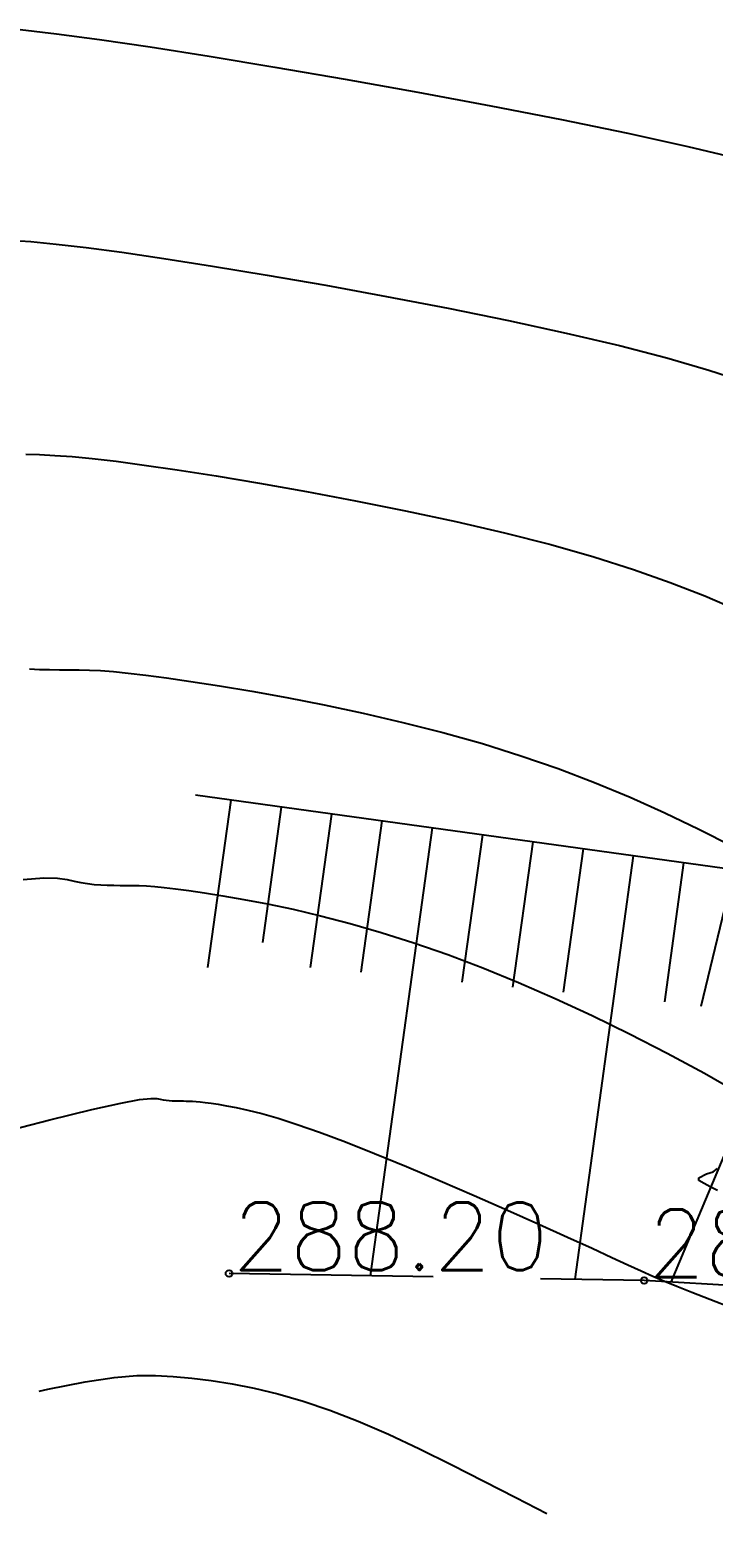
# Model space of a CAD drawing. Extents: x 524954 to 526204, y 9523489 to 9524010.
# Drawn here: x 525925.3 to 525935.4, y 9523752.04 to 9523773.92 of the extents above; entities that cross this region are included whole.
import ezdxf

# ---------------------------------------------------------------- set-up
doc = ezdxf.new("R2010")
doc.units = 0
doc.header["$PDMODE"] = 33
doc.header["$PDSIZE"] = 0.1
doc.linetypes.add('ACAD_ISO12W100', pattern=[21, 12, -3, 0, -3, 0, -3])
doc.linetypes.add('CACHE2', pattern=[4.7625, 3.175, -1.5875])
for name, color, linetype in [('Arbre', 34, 'ACAD_ISO12W100'), ('Bas_Talus', 40, 'CACHE2'), ('CN_01_00', 3, 'Continuous'), ('CN_02_00', 4, 'Continuous'), ('CN_10_00', 1, 'Continuous'), ('Haut_Talus', 30, 'Continuous'), ('Talus', 2, 'Continuous'), ('TopoAlt', 3, 'Continuous'), ('TOPOJIS', 7, 'Continuous')]:
    doc.layers.add(name, color=color, linetype=linetype)
doc.styles.add('Simplex 1.0', font='Simplex.shx', dxfattribs={"width": 0.99, "height": 1})

# ---------------------------------------------------------------- blocks, each defined once
blk = doc.blocks.new('TCPOINT M')
at = {"color": 0}
blk.add_point((0, 0), dxfattribs=at)
at = {"layer": 'TopoAlt', "style": 'Simplex 1.0', "width": 0.99}
blk.add_attdef('ALT', (0.15, 0.15), '', height=1, dxfattribs=at)
blk = doc.blocks.new('v088')
at = {"linetype": 'Continuous'}
for p, q in [((-3.688, 3.915), (-3.621, 3.967)), ((-3.898, 3.83), (-3.785, 3.887)), ((-3.897, 3.791), (-3.898, 3.83)), ((-3.821, 3.747), (-3.897, 3.791)), ((-3.729, 3.697), (-3.821, 3.747)), ((-3.785, 3.887), (-3.688, 3.915)), ((-3.621, 3.641), (-3.729, 3.697))]:
    blk.add_line(p, q, dxfattribs=at)

msp = doc.modelspace()

# ---------------------------------------------------------------- linework, layer by layer
at = {"layer": 'Bas_Talus', "flags": 128}
msp.add_lwpolyline([(525965.486, 9523714.445), (525966.272, 9523716.957), (525966.445, 9523722.954), (525961.273, 9523735.625), (525960.515, 9523740.034), (525958.478, 9523750.596), (525953.556, 9523755.272), (525948.822, 9523754.787), (525939.478, 9523755.151), (525934.376, 9523755.444), (525928.247, 9523755.547)], dxfattribs=at)
at = {"layer": 'CN_01_00', "flags": 128}
for points, elevation in [([(525924.996, 9523770.808), (525925.319, 9523770.785), (525925.696, 9523770.749), (525926.139, 9523770.697), (525926.663, 9523770.628), (525927.282, 9523770.537), (525928.004, 9523770.424), (525928.81, 9523770.29), (525929.675, 9523770.14), (525930.574, 9523769.976), (525931.482, 9523769.801), (525932.374, 9523769.62), (525933.226, 9523769.435), (525934.011, 9523769.251), (525934.711, 9523769.068), (525935.331, 9523768.888), (525935.882, 9523768.708)], 293), ([(525925.3, 9523764.475), (525925.45, 9523764.468), (525925.598, 9523764.465), (525925.745, 9523764.464), (525925.889, 9523764.463), (525926.034, 9523764.462), (525926.185, 9523764.458), (525926.351, 9523764.45), (525926.539, 9523764.436), (525926.759, 9523764.415), (525927.017, 9523764.385), (525927.323, 9523764.344), (525927.684, 9523764.291), (525928.106, 9523764.225), (525928.582, 9523764.145), (525929.1, 9523764.051), (525929.652, 9523763.943), (525930.227, 9523763.821), (525930.814, 9523763.685), (525931.404, 9523763.535), (525931.987, 9523763.372), (525932.554, 9523763.194), (525933.106, 9523763.003), (525933.643, 9523762.799), (525934.167, 9523762.582), (525934.68, 9523762.352), (525935.185, 9523762.11), (525935.682, 9523761.856)], 291), ([(525924.758, 9523757.598), (525925.602, 9523757.817), (525926.219, 9523757.968), (525926.648, 9523758.063), (525926.926, 9523758.115), (525927.091, 9523758.134), (525927.18, 9523758.133), (525927.23, 9523758.122), (525927.275, 9523758.113), (525927.319, 9523758.106), (525927.362, 9523758.101), (525927.405, 9523758.098), (525927.448, 9523758.096), (525927.49, 9523758.095), (525927.532, 9523758.095), (525927.574, 9523758.095), (525927.615, 9523758.094), (525927.658, 9523758.093), (525927.705, 9523758.091), (525927.759, 9523758.087), (525927.822, 9523758.081), (525927.896, 9523758.072), (525927.983, 9523758.061), (525928.086, 9523758.046), (525928.208, 9523758.026), (525928.353, 9523757.999), (525928.525, 9523757.962), (525928.73, 9523757.91), (525928.971, 9523757.84), (525929.254, 9523757.75), (525929.583, 9523757.635), (525929.964, 9523757.493), (525930.396, 9523757.321), (525930.868, 9523757.126), (525931.363, 9523756.916), (525931.864, 9523756.699), (525932.356, 9523756.483), (525932.821, 9523756.276), (525933.243, 9523756.086), (525933.606, 9523755.921), (525933.899, 9523755.786), (525934.135, 9523755.678), (525934.33, 9523755.588), (525934.505, 9523755.51), (525934.675, 9523755.436), (525934.86, 9523755.359), (525935.078, 9523755.272), (525935.346, 9523755.168), (525935.677, 9523755.041)], 289)]:
    msp.add_lwpolyline(points, dxfattribs=dict(at, elevation=elevation))
at = {"layer": 'CN_02_00', "flags": 128}
for points, elevation in [([(525925.164, 9523773.916), (525925.699, 9523773.854), (525926.333, 9523773.77), (525927.081, 9523773.66), (525927.953, 9523773.523), (525928.925, 9523773.363), (525929.963, 9523773.184), (525931.035, 9523772.992), (525932.11, 9523772.791), (525933.154, 9523772.587), (525934.136, 9523772.385), (525935.022, 9523772.19), (525935.789, 9523772.006)], 294), ([(525925.244, 9523767.645), (525925.449, 9523767.64), (525925.674, 9523767.629), (525925.929, 9523767.61), (525926.227, 9523767.582), (525926.578, 9523767.541), (525926.993, 9523767.486), (525927.483, 9523767.414), (525928.055, 9523767.325), (525928.696, 9523767.218), (525929.388, 9523767.095), (525930.113, 9523766.959), (525930.854, 9523766.811), (525931.594, 9523766.652), (525932.315, 9523766.485), (525932.999, 9523766.311), (525933.633, 9523766.131), (525934.218, 9523765.946), (525934.762, 9523765.754), (525935.271, 9523765.555), (525935.751, 9523765.348)], 292), ([(525925.441, 9523753.808), (525925.57, 9523753.838), (525926.123, 9523753.947), (525926.548, 9523754.011), (525926.883, 9523754.039), (525927.163, 9523754.041), (525927.423, 9523754.027), (525927.695, 9523754.002), (525927.984, 9523753.968), (525928.292, 9523753.92), (525928.62, 9523753.855), (525928.969, 9523753.77), (525929.341, 9523753.663), (525929.736, 9523753.529), (525930.155, 9523753.367), (525930.599, 9523753.174), (525931.061, 9523752.957), (525931.534, 9523752.723), (525932.009, 9523752.481), (525932.48, 9523752.239), (525932.94, 9523752.004)], 288)]:
    msp.add_lwpolyline(points, dxfattribs=dict(at, elevation=elevation))
at = {"layer": 'CN_10_00', "elevation": 290, "flags": 128}
msp.add_lwpolyline([(525925.206, 9523761.368), (525925.51, 9523761.391), (525925.715, 9523761.387), (525925.854, 9523761.367), (525925.959, 9523761.341), (525926.059, 9523761.32), (525926.158, 9523761.305), (525926.256, 9523761.294), (525926.353, 9523761.287), (525926.449, 9523761.282), (525926.544, 9523761.28), (525926.638, 9523761.279), (525926.732, 9523761.279), (525926.824, 9523761.278), (525926.922, 9523761.275), (525927.028, 9523761.27), (525927.149, 9523761.261), (525927.29, 9523761.248), (525927.457, 9523761.229), (525927.653, 9523761.203), (525927.885, 9523761.169), (525928.157, 9523761.126), (525928.467, 9523761.072), (525928.813, 9523761.006), (525929.191, 9523760.926), (525929.599, 9523760.831), (525930.034, 9523760.717), (525930.494, 9523760.585), (525930.976, 9523760.432), (525931.476, 9523760.257), (525931.993, 9523760.061), (525932.523, 9523759.844), (525933.063, 9523759.609), (525933.61, 9523759.356), (525934.161, 9523759.086), (525934.714, 9523758.802), (525935.265, 9523758.504), (525935.814, 9523758.193)], dxfattribs=at)
at = {"layer": 'Haut_Talus', "flags": 128}
msp.add_lwpolyline([(525967.078, 9523715.393), (525969.418, 9523722.631), (525959.774, 9523756.519), (525939.115, 9523760.131), (525935.884, 9523761.485), (525927.751, 9523762.611)], dxfattribs=at)
at = {"layer": 'Talus'}
for p, q in [((525928.272, 9523762.539), (525927.93, 9523760.066)), ((525929.015, 9523762.436), (525928.739, 9523760.436)), ((525929.758, 9523762.333), (525929.445, 9523760.068)), ((525930.501, 9523762.23), (525930.192, 9523759.995)), ((525931.244, 9523762.128), (525930.328, 9523755.512)), ((525931.987, 9523762.025), (525931.686, 9523759.85)), ((525932.73, 9523761.922), (525932.433, 9523759.777)), ((525933.473, 9523761.819), (525933.18, 9523759.704)), ((525934.216, 9523761.716), (525933.35, 9523755.462)), ((525934.959, 9523761.613), (525934.674, 9523759.558)), ((525935.702, 9523761.51), (525935.211, 9523759.489)), ((525937.098, 9523760.977), (525934.77, 9523755.422))]:
    msp.add_line(p, q, dxfattribs=at)

# ---------------------------------------------------------------- block references
at = {"layer": 'Arbre'}
msp.add_blockref('v088', (525939.081, 9523753.132), dxfattribs=at)
at = {"layer": 'TOPOJIS'}
ref = msp.add_blockref('TCPOINT M', (525928.247, 9523755.547, 288.2), dxfattribs=at)
ref.add_attrib('ALT', '288.20', (525928.297, 9523755.597, 288.2), dxfattribs={"layer": 'TopoAlt', "height": 1, "style": 'Simplex 1.0', "width": 0.99})
ref = msp.add_blockref('TCPOINT M', (525934.376, 9523755.444, 288.96), dxfattribs=at)
ref.add_attrib('ALT', '288.96', (525934.426, 9523755.494, 288.96), dxfattribs={"layer": 'TopoAlt', "height": 1, "style": 'Simplex 1.0', "width": 0.99})

doc.saveas('drawing.dxf')
